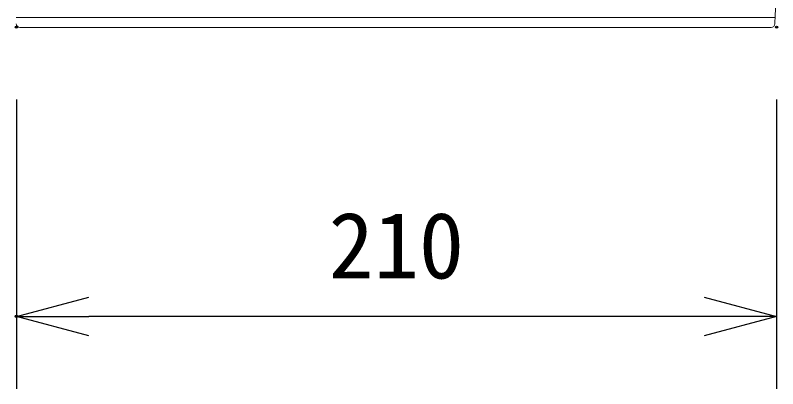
# Model space of a CAD drawing. Units: millimetres, scale not verified. Extents: x -62 to 63, y -56 to 57.
# Drawn here: x 23.05 to 44.11, y -9.65 to 0.68 of the extents above; entities that cross this region are included whole.
import ezdxf
from ezdxf.enums import TextEntityAlignment as Align

# ---------------------------------------------------------------- set-up
doc = ezdxf.new("R2010")
doc.units = ezdxf.units.MM
doc.header["$LTSCALE"] = 0.125
doc.header["$PDMODE"] = 32
doc.header["$PDSIZE"] = 0.0625
for name, color, linetype in [('0-0_0', 7, 'Continuous'), ('0-4_DEFPOINTS', 7, 'Continuous'), ('0-6_SUNPO', 7, 'Continuous')]:
    doc.layers.add(name, color=color, linetype=linetype)
doc.layers.add('0-5_GAIKEI', color=1, linetype='Continuous', lineweight=18)
doc.styles.add('ＭＳ ゴシック', font='')
doc.styles.get('ＭＳ ゴシック').set_extended_font_data('MS Gothic')

# ---------------------------------------------------------------- blocks, each defined once
blk = doc.blocks.new('_OPEN30')
at = {"layer": '0-0_0'}
blk.add_line((0, 0), (-1, 0), dxfattribs=at)
blk.add_lwpolyline([(-1, 0.26795), (0, 0), (-1, -0.26795)], dxfattribs=at)
blk = doc.blocks.new('D7')
at = {"layer": '0-4_DEFPOINTS'}
for p in [(21.6563, 0.7045), (42.6563, 0.7045), (21.6563, -7.2955)]:
    blk.add_point(p, dxfattribs=at)
at = {"layer": '0-6_SUNPO'}
for p, q in [((21.6563, -1.2955), (21.6563, -9.2955)), ((42.6563, -1.2955), (42.6563, -9.2955)), ((40.6563, -7.2955), (23.6563, -7.2955))]:
    blk.add_line(p, q, dxfattribs=at)
at = {"layer": '0-6_SUNPO', "xscale": 2, "yscale": 2, "rotation": 180}
blk.add_blockref('_OPEN30', (21.6563, -7.2955), dxfattribs=at)
at = {"layer": '0-6_SUNPO', "xscale": 2, "yscale": 2}
blk.add_blockref('_OPEN30', (42.6563, -7.2955), dxfattribs=at)
at = {"layer": '0-6_SUNPO', "style": 'ＭＳ ゴシック'}
blk.add_text('210', height=1.833, dxfattribs=at).set_placement((30.2813, -6.7955), align=Align.BOTTOM_LEFT)

msp = doc.modelspace()

# ---------------------------------------------------------------- linework, layer by layer
at = {"layer": '0-5_GAIKEI', "color": 7}
for p, q in [((44.0412, 0.6782), (44.0738, 1.3003)), ((44.029, 0.4404), (44.0414, 0.6782)), ((23.2237, 0.3457), (23.1737, 0.3457)), ((43.929, 0.3457), (23.2237, 0.3457))]:
    msp.add_line(p, q, dxfattribs=at)
at = {"layer": '0-5_GAIKEI'}
msp.add_line((23.0734, 0.6159), (44.0382, 0.6159), dxfattribs=at)
at = {"layer": '0-5_GAIKEI', "color": 7}
for centre, radius, start, end in [((23.1739, 0.4459), 0.1002, 180.11821, 269.87536), ((43.929, 0.4457), 0.1, 270, 357)]:
    msp.add_arc(centre, radius, start, end, dxfattribs=at)

# ---------------------------------------------------------------- block references
at = {"layer": '0-6_SUNPO'}
msp.add_blockref('D7', (1.4227, -0.3535), dxfattribs=at)

doc.saveas('drawing.dxf')
